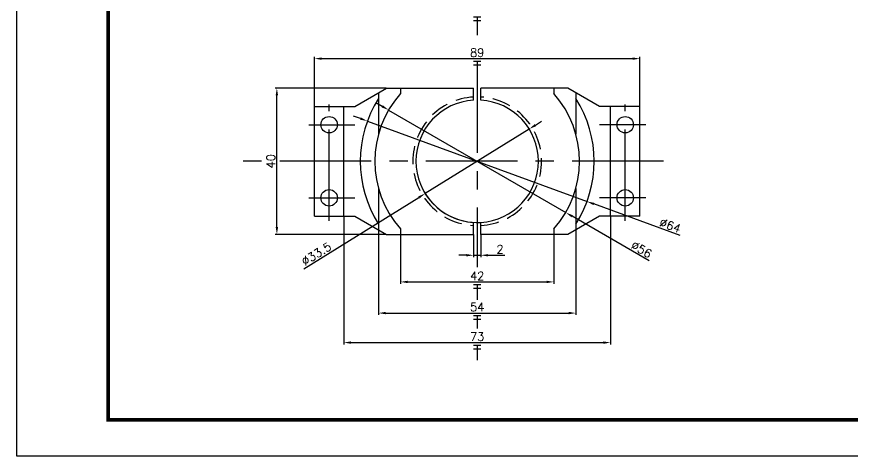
# Model space of a CAD drawing. Extents: x -21308 to -16735, y 11657 to 13517.
# Drawn here: x -21308 to -21079.4, y 11927.4 to 12047.7 of the extents above; entities that cross this region are included whole.
import ezdxf

# ---------------------------------------------------------------- set-up
doc = ezdxf.new("R2010")
doc.units = 0
doc.header["$LTSCALE"] = 20
doc.header["$MEASUREMENT"] = 0
doc.linetypes.add('CENTER', pattern=[2, 1.25, -0.25, 0.25, -0.25])
doc.linetypes.add('HIDDEN', pattern=[0.375, 0.25, -0.125])
doc.layers.get('0').update_dxf_attribs({"linetype": 'CONTINUOUS'})
doc.layers.get('DEFPOINTS').update_dxf_attribs({"linetype": 'CONTINUOUS'})
for name, color, linetype in [('CL', 1, 'CENTER'), ('CO', 3, 'CONTINUOUS'), ('OC', 1, 'HIDDEN')]:
    doc.layers.add(name, color=color, linetype=linetype)
doc.styles.add('ROMANS', font='ROMANS.SHX')
doc.dimstyles.new('1', dxfattribs={"dimtxt": 2.3, "dimasz": 2, "dimexe": 0.5, "dimexo": 0.0625, "dimgap": 0.5, "dimtad": 1, "dimdec": 4, "dimdsep": 46, "dimtxsty": 'ROMANS', "dimcen": -2, "dimclrt": 7, "dimadec": 0, "dimazin": 0, "dimtfac": 0.869565, "dimtdec": 4, "dimtmove": 0, "dimatfit": 3, "dimfxl": 1, "dimtolj": 1, "dimarcsym": 0})

# ---------------------------------------------------------------- blocks, each defined once
blk = doc.blocks.new('A3G')
blk.add_lwpolyline([(0, 297), (420, 297), (420, 0), (0, 0)], close=True)
at = {"const_width": 1}
blk.add_lwpolyline([(25, 287), (410, 287), (410, 10), (25, 10)], close=True, dxfattribs=at)
blk = doc.blocks.new('*D374')
at = {"layer": 'CO', "color": 0, "lineweight": -2}
for p, q in [((-21166.11, 12018.03), (-21164.41, 12019.09)), ((-21167.81, 12016.98), (-21196.28, 11999.32)), ((-21229.45, 11978.74), (-21197.97, 11998.26))]:
    blk.add_line(p, q, dxfattribs=at)
blk.add_arc((-21182.04, 12008.15), 16.75, 210.1013, 273.2089, dxfattribs=at)
at = {"layer": 'CO', "color": 0}
for points in [[(-21166.28, 12018.32), (-21165.93, 12017.75), (-21167.81, 12016.98)], [(-21198.15, 11998.55), (-21197.8, 11997.98), (-21196.28, 11999.32)]]:
    blk.add_solid(points, dxfattribs=at)
at = {"layer": 'DEFPOINTS', "color": 0}
for p in [(-21167.81, 12016.98), (-21196.28, 11999.32)]:
    blk.add_point(p, dxfattribs=at)
at = {"layer": 'CO', "color": 7, "insert": (-21226.03, 11982.8), "char_height": 2.3, "attachment_point": 5, "rotation": 31.8117, "style": 'ROMANS'}
blk.add_mtext('\\A1;∅33.5', dxfattribs=at)
blk = doc.blocks.new('*D375')
at = {"layer": 'CO', "color": 0, "lineweight": -2}
for p, q in [((-21208, 12023.18), (-21209.73, 12024.18)), ((-21206.27, 12022.18), (-21157.81, 11994.12)), ((-21134.97, 11980.89), (-21156.08, 11993.11))]:
    blk.add_line(p, q, dxfattribs=at)
at = {"layer": 'CO', "color": 0}
for points in [[(-21207.84, 12023.47), (-21208.17, 12022.89), (-21206.27, 12022.18)], [(-21155.91, 11993.4), (-21156.25, 11992.83), (-21157.81, 11994.12)]]:
    blk.add_solid(points, dxfattribs=at)
at = {"layer": 'DEFPOINTS', "color": 0}
for p in [(-21206.27, 12022.18), (-21157.81, 11994.12)]:
    blk.add_point(p, dxfattribs=at)
at = {"layer": 'CO', "color": 7, "insert": (-21137.08, 11984.02), "char_height": 2.3, "attachment_point": 5, "rotation": 329.9248, "style": 'ROMANS'}
blk.add_mtext('\\A1;∅56', dxfattribs=at)
blk = doc.blocks.new('*D376')
at = {"layer": 'CO', "color": 0, "lineweight": -2}
for p, q in [((-21213.97, 12019.84), (-21215.85, 12020.53)), ((-21212.09, 12019.15), (-21151.99, 11997.15)), ((-21126.56, 11987.83), (-21150.11, 11996.46))]:
    blk.add_line(p, q, dxfattribs=at)
at = {"layer": 'CO', "color": 0}
for points in [[(-21213.85, 12020.15), (-21214.08, 12019.53), (-21212.09, 12019.15)], [(-21150, 11996.77), (-21150.23, 11996.14), (-21151.99, 11997.15)]]:
    blk.add_solid(points, dxfattribs=at)
at = {"layer": 'DEFPOINTS', "color": 0}
for p in [(-21212.09, 12019.15), (-21151.99, 11997.15)]:
    blk.add_point(p, dxfattribs=at)
at = {"layer": 'CO', "color": 7, "insert": (-21129.24, 11990.57), "char_height": 2.3, "attachment_point": 5, "rotation": 339.8888, "style": 'ROMANS'}
blk.add_mtext('\\A1;∅64', dxfattribs=at)
blk = doc.blocks.new('*D377')
at = {"layer": 'CO', "color": 0, "lineweight": -2}
for p, q in [((-21183.04, 11988.09), (-21183.04, 11981.93)), ((-21181.04, 11988.09), (-21181.04, 11981.93)), ((-21185.04, 11982.43), (-21187.04, 11982.43)), ((-21183.04, 11982.43), (-21181.04, 11982.43)), ((-21179.04, 11982.43), (-21174.51, 11982.43))]:
    blk.add_line(p, q, dxfattribs=at)
at = {"layer": 'CO', "color": 0}
for points in [[(-21185.04, 11982.76), (-21185.04, 11982.1), (-21183.04, 11982.43)], [(-21179.04, 11982.76), (-21179.04, 11982.1), (-21181.04, 11982.43)]]:
    blk.add_solid(points, dxfattribs=at)
at = {"layer": 'DEFPOINTS', "color": 0}
for p in [(-21183.04, 11988.15), (-21181.04, 11988.15), (-21181.04, 11982.43)]:
    blk.add_point(p, dxfattribs=at)
at = {"layer": 'CO', "color": 7, "insert": (-21175.77, 11984.08), "char_height": 2.3, "attachment_point": 5, "style": 'ROMANS'}
blk.add_mtext('\\A1;2', dxfattribs=at)
blk = doc.blocks.new('*D378')
at = {"layer": 'CO', "color": 0, "lineweight": -2}
for p, q in [((-21203.04, 11988.09), (-21203.04, 11974.64)), ((-21161.04, 11988.09), (-21161.04, 11974.64)), ((-21201.04, 11975.14), (-21163.04, 11975.14))]:
    blk.add_line(p, q, dxfattribs=at)
at = {"layer": 'CO', "color": 0}
for points in [[(-21201.04, 11975.47), (-21201.04, 11974.81), (-21203.04, 11975.14)], [(-21163.04, 11975.47), (-21163.04, 11974.81), (-21161.04, 11975.14)]]:
    blk.add_solid(points, dxfattribs=at)
at = {"layer": 'DEFPOINTS', "color": 0}
for p in [(-21203.04, 11988.15), (-21161.04, 11988.15), (-21161.04, 11975.14)]:
    blk.add_point(p, dxfattribs=at)
at = {"layer": 'CO', "color": 7, "insert": (-21182.04, 11976.79), "char_height": 2.3, "attachment_point": 5, "style": 'ROMANS'}
blk.add_mtext('\\A1;42', dxfattribs=at)
blk = doc.blocks.new('*D379')
at = {"layer": 'CO', "color": 0, "lineweight": -2}
for p, q in [((-21209.04, 11989.33), (-21209.04, 11966.11)), ((-21155.04, 11989.33), (-21155.04, 11966.11)), ((-21207.04, 11966.61), (-21157.04, 11966.61))]:
    blk.add_line(p, q, dxfattribs=at)
at = {"layer": 'CO', "color": 0}
for points in [[(-21207.04, 11966.95), (-21207.04, 11966.28), (-21209.04, 11966.61)], [(-21157.04, 11966.95), (-21157.04, 11966.28), (-21155.04, 11966.61)]]:
    blk.add_solid(points, dxfattribs=at)
at = {"layer": 'DEFPOINTS', "color": 0}
for p in [(-21209.04, 11989.4), (-21155.04, 11989.4), (-21155.04, 11966.61)]:
    blk.add_point(p, dxfattribs=at)
at = {"layer": 'CO', "color": 7, "insert": (-21182.04, 11968.26), "char_height": 2.3, "attachment_point": 5, "style": 'ROMANS'}
blk.add_mtext('\\A1;54', dxfattribs=at)
blk = doc.blocks.new('*D380')
at = {"layer": 'CO', "color": 0, "lineweight": -2}
for p, q in [((-21218.54, 11993.09), (-21218.54, 11958.04)), ((-21145.54, 11993.09), (-21145.54, 11958.04)), ((-21216.54, 11958.54), (-21147.54, 11958.54))]:
    blk.add_line(p, q, dxfattribs=at)
at = {"layer": 'CO', "color": 0}
for points in [[(-21216.54, 11958.87), (-21216.54, 11958.2), (-21218.54, 11958.54)], [(-21147.54, 11958.87), (-21147.54, 11958.2), (-21145.54, 11958.54)]]:
    blk.add_solid(points, dxfattribs=at)
at = {"layer": 'DEFPOINTS', "color": 0}
for p in [(-21218.54, 11993.15), (-21145.54, 11993.15), (-21145.54, 11958.54)]:
    blk.add_point(p, dxfattribs=at)
at = {"layer": 'CO', "color": 7, "insert": (-21182.04, 11960.19), "char_height": 2.3, "attachment_point": 5, "style": 'ROMANS'}
blk.add_mtext('\\A1;73', dxfattribs=at)
blk = doc.blocks.new('*D404')
at = {"layer": 'CO', "color": 0, "lineweight": -2}
for p, q in [((-21206.94, 12028.15), (-21237.34, 12028.15)), ((-21236.84, 11990.15), (-21236.84, 12026.15)), ((-21206.94, 11988.15), (-21237.34, 11988.15))]:
    blk.add_line(p, q, dxfattribs=at)
at = {"layer": 'CO', "color": 0}
for points in [[(-21237.17, 12026.15), (-21236.5, 12026.15), (-21236.84, 12028.15)], [(-21237.17, 11990.15), (-21236.5, 11990.15), (-21236.84, 11988.15)]]:
    blk.add_solid(points, dxfattribs=at)
at = {"layer": 'DEFPOINTS', "color": 0}
for p in [(-21236.84, 12028.15), (-21206.88, 12028.15), (-21206.88, 11988.15)]:
    blk.add_point(p, dxfattribs=at)
at = {"layer": 'CO', "color": 7, "insert": (-21238.49, 12008.15), "char_height": 2.3, "attachment_point": 5, "rotation": 90, "style": 'ROMANS'}
blk.add_mtext('\\A1;40', dxfattribs=at)
blk = doc.blocks.new('*D405')
at = {"layer": 'CO', "color": 0, "lineweight": -2}
for p, q in [((-21226.54, 12023.21), (-21226.54, 12036.73)), ((-21224.54, 12036.23), (-21139.54, 12036.23)), ((-21137.54, 12023.21), (-21137.54, 12036.73))]:
    blk.add_line(p, q, dxfattribs=at)
at = {"layer": 'CO', "color": 0}
for points in [[(-21224.54, 12036.57), (-21224.54, 12035.9), (-21226.54, 12036.23)], [(-21139.54, 12036.57), (-21139.54, 12035.9), (-21137.54, 12036.23)]]:
    blk.add_solid(points, dxfattribs=at)
at = {"layer": 'DEFPOINTS', "color": 0}
for p in [(-21137.54, 12036.23), (-21226.54, 12023.15), (-21137.54, 12023.15)]:
    blk.add_point(p, dxfattribs=at)
at = {"layer": 'CO', "color": 7, "insert": (-21182.04, 12037.88), "char_height": 2.3, "attachment_point": 5, "style": 'ROMANS'}
blk.add_mtext('\\A1;89', dxfattribs=at)

msp = doc.modelspace()

# ---------------------------------------------------------------- linework, layer by layer
for p, q in [((-21215.54135, 12023.14857), (-21206.8811, 12028.14857)), ((-21206.8811, 12028.14857), (-21183.04135, 12028.14857)), ((-21203.04135, 12028.14857), (-21203.04135, 12026.66883)), ((-21183.04135, 12024.86869), (-21183.04135, 12028.14857)), ((-21181.04135, 12024.86869), (-21181.04135, 12028.14857)), ((-21157.20161, 12028.14857), (-21181.04135, 12028.14857)), ((-21161.04135, 12028.14857), (-21161.04135, 12026.66883)), ((-21148.54135, 12023.14857), (-21157.20161, 12028.14857)), ((-21209.04135, 12026.90135), (-21209.04135, 12015.56477)), ((-21155.04135, 12026.90135), (-21155.04135, 12015.56477)), ((-21226.54135, 11993.14857), (-21226.54135, 12023.14857)), ((-21226.54135, 12023.14857), (-21215.54135, 12023.14857)), ((-21218.54135, 11993.14857), (-21218.54135, 12023.14857)), ((-21137.54135, 12023.14857), (-21148.54135, 12023.14857)), ((-21145.54135, 11993.14857), (-21145.54135, 12023.14857)), ((-21137.54135, 11993.14857), (-21137.54135, 12023.14857)), ((-21209.04135, 12000.73237), (-21209.04135, 11989.39579)), ((-21155.04135, 12000.73237), (-21155.04135, 11989.39579)), ((-21226.54135, 11993.14857), (-21215.54135, 11993.14857)), ((-21215.54135, 11993.14857), (-21206.8811, 11988.14857)), ((-21183.04135, 11988.14857), (-21183.04135, 11991.42845)), ((-21181.04135, 11988.14857), (-21181.04135, 11991.42845)), ((-21148.54135, 11993.14857), (-21157.20161, 11988.14857)), ((-21137.54135, 11993.14857), (-21148.54135, 11993.14857)), ((-21203.04135, 11989.62831), (-21203.04135, 11988.14857)), ((-21161.04135, 11989.62831), (-21161.04135, 11988.14857)), ((-21206.8811, 11988.14857), (-21183.04135, 11988.14857)), ((-21157.20161, 11988.14857), (-21181.04135, 11988.14857))]:
    msp.add_line(p, q)
for centre in [(-21222.54135, 12018.14857), (-21141.54135, 12018.14857), (-21222.54135, 11998.14857), (-21141.54135, 11998.14857)]:
    msp.add_circle(centre, 2.25)
for radius, start, end in [(28, 138.5903779, 221.4096221), (28, 318.5903779, 41.4096221), (32, 147.538255, 212.461745), (16.75, 93.4226788, 266.5773212), (16.75, 273.4226788, 86.5773212), (32, 327.538255, 32.461745)]:
    msp.add_arc((-21182.04135, 12008.14857), radius, start, end)
at = {"layer": 'CL'}
for p, q in [((-21182.04135, 12047.5723), (-21182.04135, 12042.6164)), ((-21182.04135, 12035.45813), (-21182.04135, 11979.19517)), ((-21222.54135, 11991.88987), (-21222.54135, 12023.72955)), ((-21141.54135, 11991.88987), (-21141.54135, 12023.72955)), ((-21228.13601, 12018.14857), (-21215.54135, 12018.14857)), ((-21135.9467, 12018.14857), (-21148.54135, 12018.14857)), ((-21131.05762, 12008.14857), (-21247.25194, 12008.14857)), ((-21228.13601, 11998.14857), (-21215.54135, 11998.14857)), ((-21135.9467, 11998.14857), (-21148.54135, 11998.14857)), ((-21182.04135, 11974.36579), (-21182.04135, 11970.27341)), ((-21182.04135, 11965.83906), (-21182.04135, 11962.43559)), ((-21182.04135, 11957.76241), (-21182.04135, 11953.77057))]:
    msp.add_line(p, q, dxfattribs=at)
at = {"layer": 'CO'}
for p, q in [((-21181.06944, 12047.5723), (-21183.06956, 12047.5723)), ((-21181.06944, 12046.5723), (-21183.06956, 12046.5723)), ((-21181.06944, 12035.45813), (-21183.06956, 12035.45813)), ((-21181.06944, 12034.45813), (-21183.06956, 12034.45813)), ((-21181.06944, 11974.36579), (-21183.06956, 11974.36579)), ((-21181.06944, 11973.36579), (-21183.06956, 11973.36579)), ((-21181.06944, 11965.83906), (-21183.06956, 11965.83906)), ((-21181.06944, 11964.83906), (-21183.06956, 11964.83906)), ((-21181.06944, 11957.76241), (-21183.06956, 11957.76241)), ((-21181.06944, 11956.76241), (-21183.06956, 11956.76241))]:
    msp.add_line(p, q, dxfattribs=at)
at = {"layer": 'OC'}
for start, end in [(93.2542299, 266.7457701), (273.2542299, 86.7457701)]:
    msp.add_arc((-21182.04135, 12008.14857), 17.61603, start, end, dxfattribs=at)

# ---------------------------------------------------------------- block references
msp.add_blockref('A3G', (-21308.00568, 11927.42201))

# ---------------------------------------------------------------- dimensions: what is measured, and where the dimension line sits
at = {"layer": 'CO'}
for base, p1, p2, picture, middle in [((-21137.54135, 12036.23213), (-21226.54135, 12023.14857), (-21137.54135, 12023.14857), '*D405', (-21182.04135, 12037.88213)), ((-21145.54135, 11958.53641), (-21218.54135, 11993.14857), (-21145.54135, 11993.14857), '*D380', (-21182.04135, 11960.18641)), ((-21155.04135, 11966.61306), (-21209.04135, 11989.39579), (-21155.04135, 11989.39579), '*D379', (-21182.04135, 11968.26306)), ((-21161.04135, 11975.13979), (-21203.04135, 11988.14857), (-21161.04135, 11988.14857), '*D378', (-21182.04135, 11976.78979)), ((-21181.04135, 11982.43105), (-21183.04135, 11988.14857), (-21181.04135, 11988.14857), '*D377', (-21175.77469, 11984.08105))]:
    dim = msp.add_linear_dim(base=base, p1=p1, p2=p2, dimstyle='1', dxfattribs=at)
    dim.commit()
    dim.dimension.update_dxf_attribs({"geometry": picture, "text_midpoint": middle})
dim = msp.add_linear_dim(base=(-21236.83624, 12028.14857), p1=(-21206.8811, 11988.14857), p2=(-21206.8811, 12028.14857), angle=90, dimstyle='1', dxfattribs=at)
dim.commit()
dim.dimension.update_dxf_attribs({"geometry": '*D404', "text_midpoint": (-21238.48624, 12008.14857)})
for p1, p2, picture, middle in [((-21206.27166, 12022.1804), (-21157.81105, 11994.11674), '*D375', (-21137.91022, 11982.59213)), ((-21167.80745, 12016.97798), (-21196.27526, 11999.31917), '*D374', (-21225.16029, 11981.40155)), ((-21212.09023, 12019.15154), (-21151.99248, 11997.14561), '*D376', (-21129.80502, 11989.02125))]:
    dim = msp.add_diameter_dim_2p(p1=p1, p2=p2, dimstyle='1', dxfattribs=at)
    dim.commit()
    dim.dimension.update_dxf_attribs({"geometry": picture, "text_midpoint": middle, "dimtype": 163})

doc.saveas('drawing.dxf')
